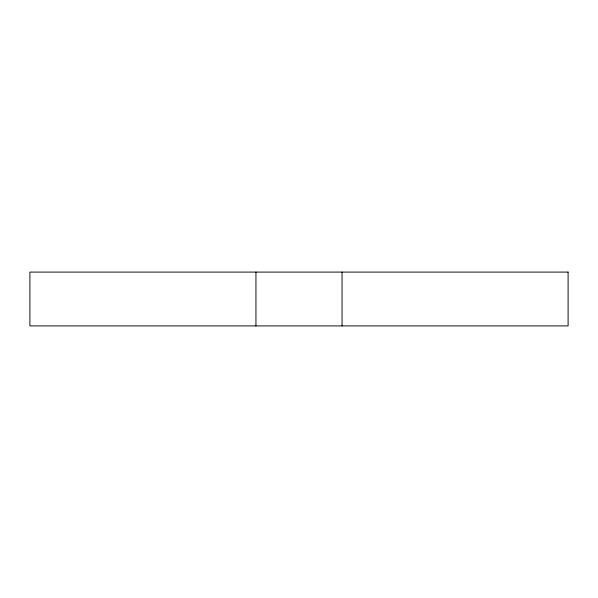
<?xml version="1.0" encoding="UTF-8"?>
<svg xmlns="http://www.w3.org/2000/svg" width="598" height="598" viewBox="0 0 598 598"><rect width="100%" height="100%" fill="white"/><g stroke="black" fill="none" stroke-linecap="round" stroke-linejoin="round"><path stroke-width="0.9" d="M342.056 272.09L342.056 325.91M255.944 272.09L255.944 325.91M568.1 272.09L29.9 272.09L29.9 325.91L568.1 325.91L568.1 272.09"/></g></svg>
